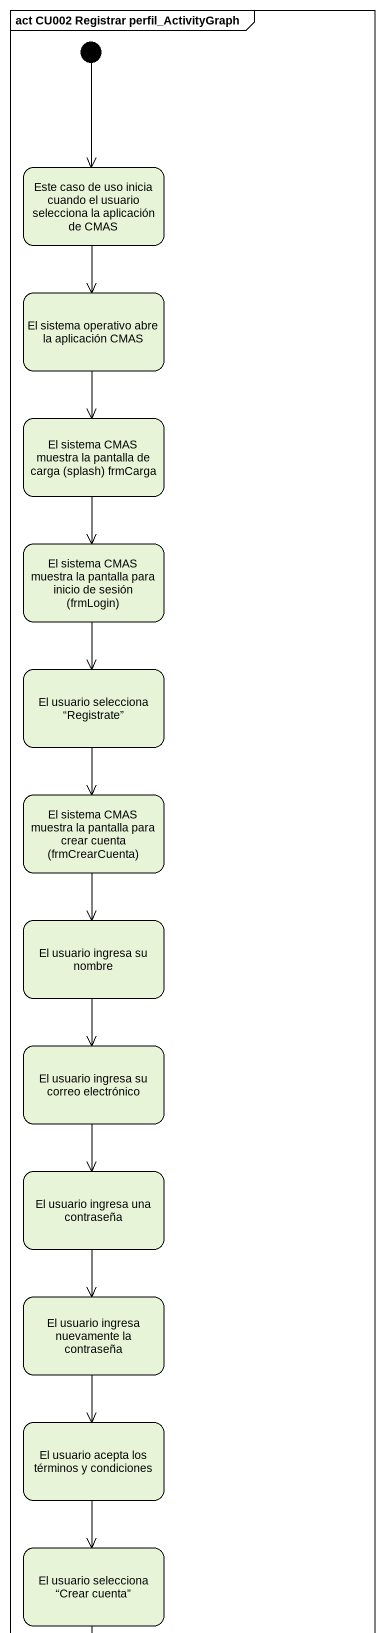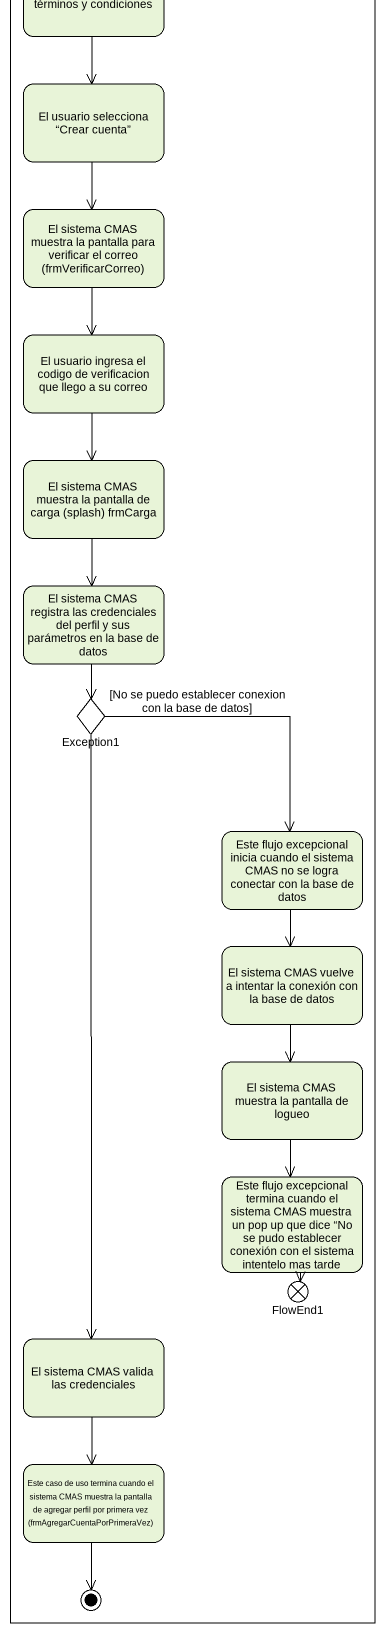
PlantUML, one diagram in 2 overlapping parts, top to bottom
@startuml
mainframe act CU002 Registrar perfil_ActivityGraph
hide empty description
state "Este caso de uso inicia cuando el usuario selecciona la aplicación de CMAS" as Este_caso_de_uso_inicia
state "El sistema operativo abre la aplicación CMAS" as El_sistema_operativo_abre
state "El sistema CMAS muestra la pantalla de carga (splash) frmCarga" as El_sistema_CMAS_muestra_la
state "El sistema CMAS muestra la pantalla para inicio de sesión (frmLogin)" as El_sistema_CMAS_muestra_la_2
state "El usuario selecciona “Registrate”" as El_usuario_selecciona
state "El sistema CMAS muestra la pantalla para crear cuenta (frmCrearCuenta)" as El_sistema_CMAS_muestra_la_3
state "El usuario ingresa su nombre" as El_usuario_ingresa_su_nombre
state "El usuario ingresa su correo electrónico" as El_usuario_ingresa_su
state "El usuario ingresa una contraseña" as El_usuario_ingresa_una
state "El usuario ingresa nuevamente la contraseña" as El_usuario_ingresa
state "El usuario acepta los términos y condiciones" as El_usuario_acepta_los
state "El usuario selecciona “Crear cuenta”" as El_usuario_selecciona_Crear
state "El sistema CMAS muestra la pantalla para verificar el correo (frmVerificarCorreo)" as El_sistema_CMAS_muestra_la_4
state "El usuario ingresa el codigo de verificacion que llego a su correo" as El_usuario_ingresa_el
state "El sistema CMAS muestra la pantalla de carga (splash) frmCarga" as El_sistema_CMAS_muestra_la_5
state "El sistema CMAS registra las credenciales del perfil y sus parámetros en la base de datos" as El_sistema_CMAS_registra
state Exception1 <<choice>>
state "Este flujo excepcional inicia cuando el sistema CMAS no se logra conectar con la base de datos" as Este_flujo_excepcional
state "El sistema CMAS vuelve a intentar la conexión con la base de datos" as El_sistema_CMAS_vuelve_a
state "El sistema CMAS muestra la pantalla de logueo" as El_sistema_CMAS_muestra_la_6
state "Este flujo excepcional termina cuando el sistema CMAS muestra un pop up que dice “No se pudo establecer conexión con el sistema intentelo mas tarde" as Este_flujo_excepcional_2
state FlowEnd1 <<end>>
state "El sistema CMAS valida las credenciales" as El_sistema_CMAS_valida_las
state "Este caso de uso termina cuando el sistema CMAS muestra la pantalla de agregar perfil por primera vez (frmAgregarCuentaPorPrimeraVez)" as Este_caso_de_uso_termina
[*] --> Este_caso_de_uso_inicia
Este_caso_de_uso_inicia --> El_sistema_operativo_abre
El_sistema_operativo_abre --> El_sistema_CMAS_muestra_la
El_sistema_CMAS_muestra_la --> El_sistema_CMAS_muestra_la_2
El_sistema_CMAS_muestra_la_2 --> El_usuario_selecciona
El_usuario_selecciona --> El_sistema_CMAS_muestra_la_3
El_sistema_CMAS_muestra_la_3 --> El_usuario_ingresa_su_nombre
El_usuario_ingresa_su_nombre --> El_usuario_ingresa_su
El_usuario_ingresa_su --> El_usuario_ingresa_una
El_usuario_ingresa_una --> El_usuario_ingresa
El_usuario_ingresa --> El_usuario_acepta_los
El_usuario_acepta_los --> El_usuario_selecciona_Crear
El_usuario_selecciona_Crear --> El_sistema_CMAS_muestra_la_4
El_sistema_CMAS_muestra_la_4 --> El_usuario_ingresa_el
El_usuario_ingresa_el --> El_sistema_CMAS_muestra_la_5
El_sistema_CMAS_muestra_la_5 --> El_sistema_CMAS_registra
El_sistema_CMAS_registra --> Exception1
Exception1 --> Este_flujo_excepcional : [No se puedo establecer conexion con la base de datos]
Exception1 --> El_sistema_CMAS_valida_las
Este_flujo_excepcional --> El_sistema_CMAS_vuelve_a
El_sistema_CMAS_vuelve_a --> El_sistema_CMAS_muestra_la_6
El_sistema_CMAS_muestra_la_6 --> Este_flujo_excepcional_2
Este_flujo_excepcional_2 --> FlowEnd1
El_sistema_CMAS_valida_las --> Este_caso_de_uso_termina
Este_caso_de_uso_termina --> [*]
@enduml
